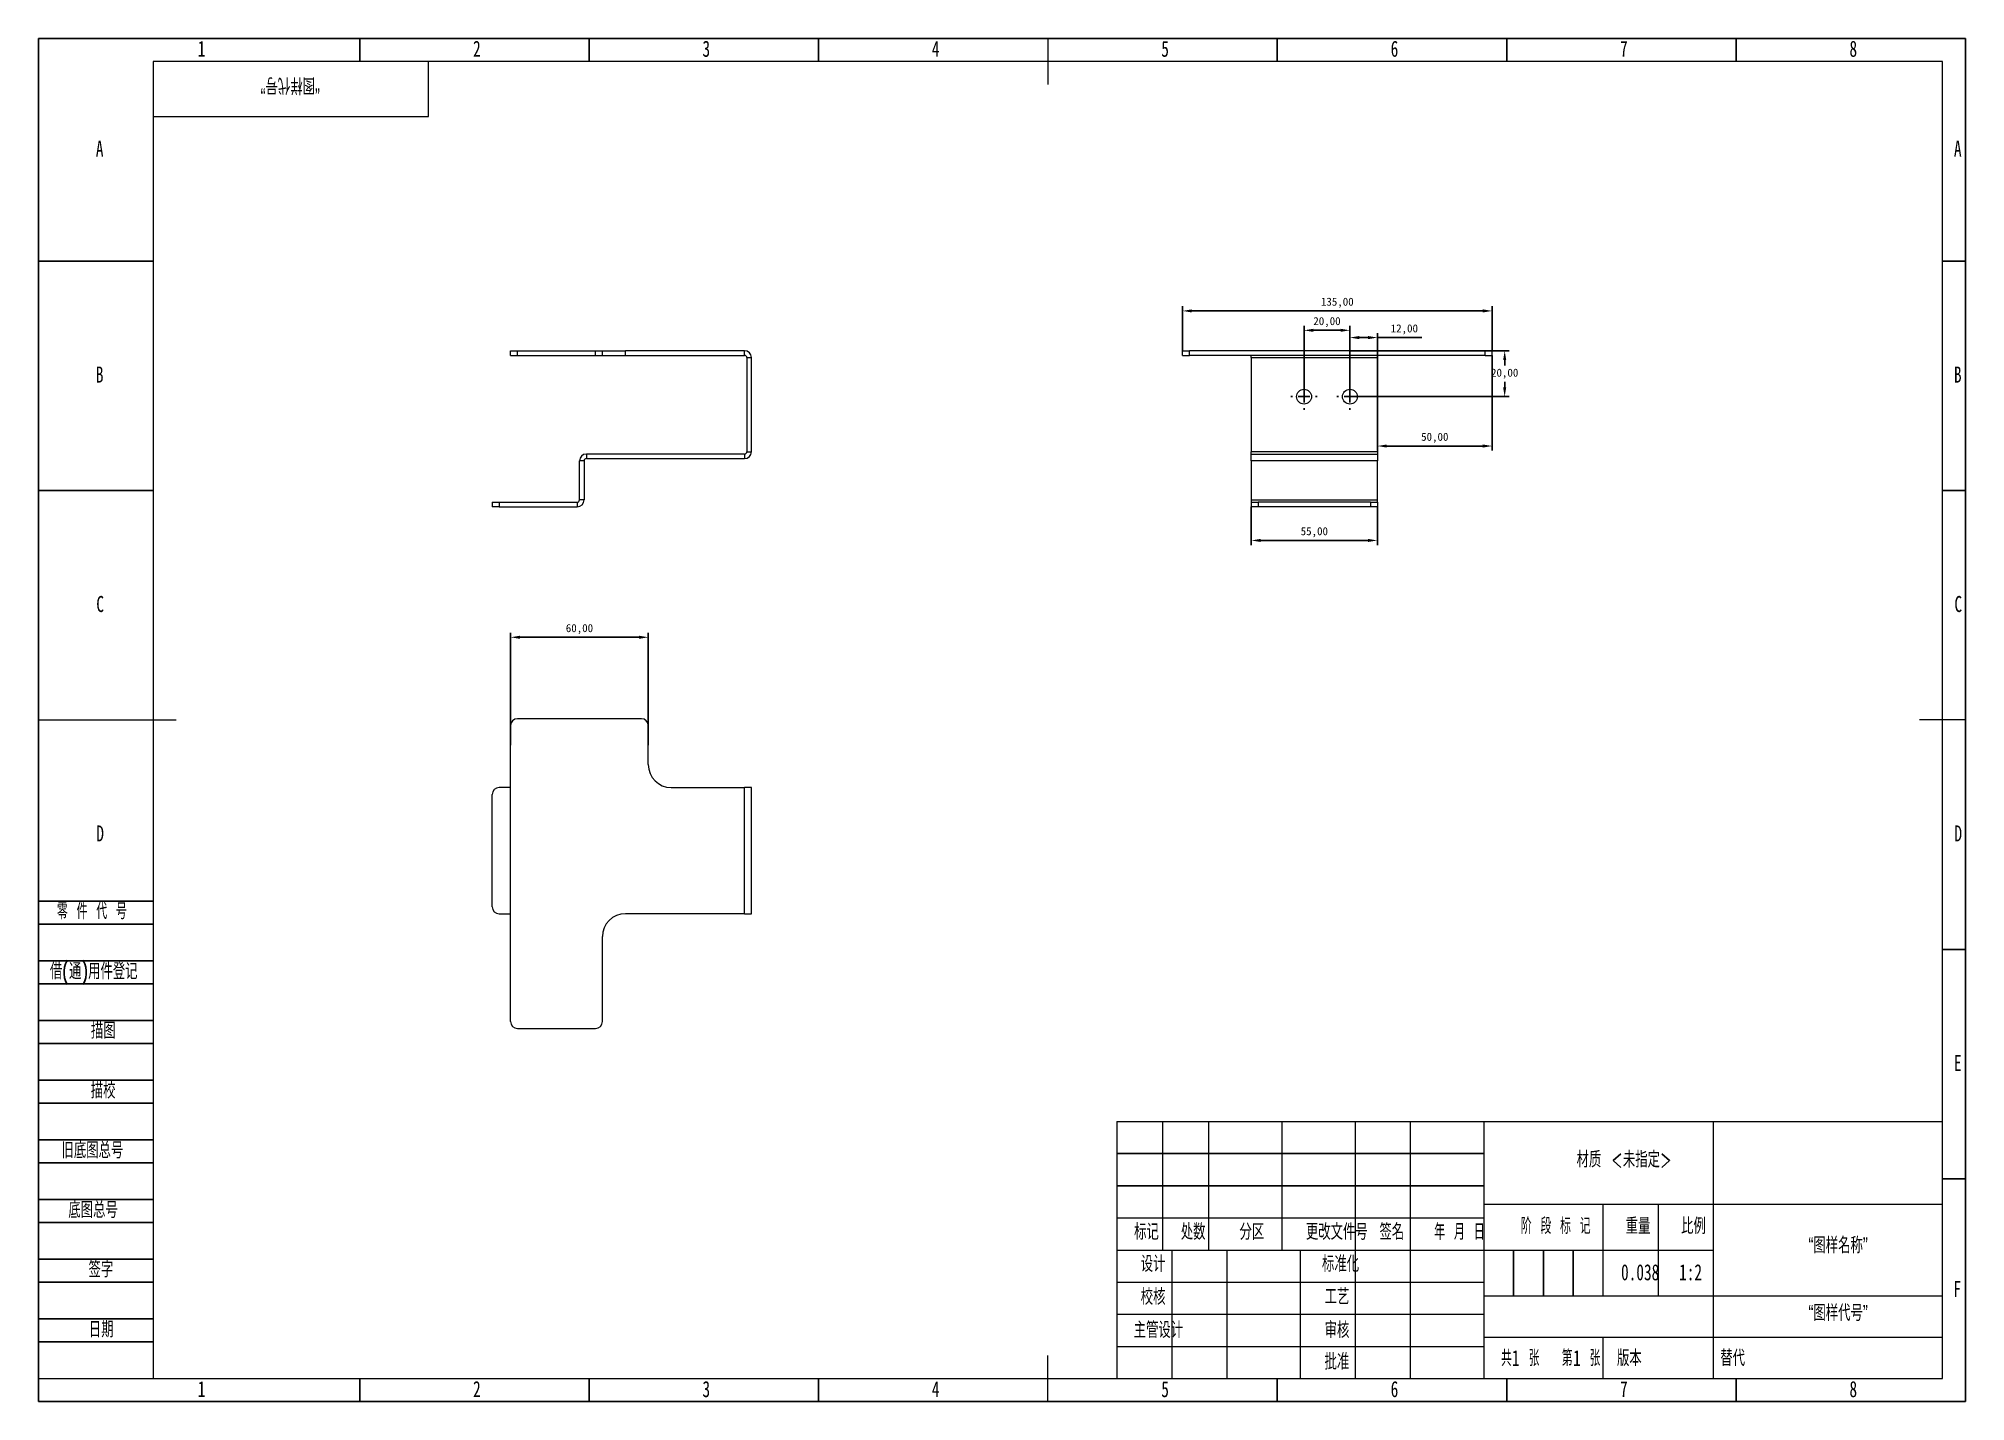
# Model space of a CAD drawing. Header units: millimetres. Extents: x -495 to 345, y -369 to 225.
import ezdxf

# ---------------------------------------------------------------- set-up
doc = ezdxf.new("R2010")
doc.units = ezdxf.units.MM
doc.header["$PDSIZE"] = -1
for name, color, linetype in [('10', 7, 'Continuous'), ('5', 7, 'Continuous'), ('9', 7, 'Continuous'), ('SLD-0', 7, 'Continuous')]:
    doc.layers.add(name, color=color, linetype=linetype)
doc.layers.add('标注层', color=4, linetype='Continuous', lineweight=15)
doc.styles.add('SLDTEXTSTYLE0', font='TXT', dxfattribs={"width": 0.7, "bigfont": 'bigfont'})
doc.styles.add('SLDTEXTSTYLE1', font='TXT', dxfattribs={"width": 0.62, "bigfont": 'bigfont'})
doc.styles.add('SLDTEXTSTYLE2', font='TXT', dxfattribs={"width": 0.614286, "bigfont": 'bigfont'})
doc.styles.add('SLDTEXTSTYLE3', font='TXT', dxfattribs={"width": 0.6, "bigfont": 'bigfont'})
doc.styles.add('SLDTEXTSTYLE4', font='TXT', dxfattribs={"width": 0.7})
doc.dimstyles.new('ISO-25', dxfattribs={"dimtxt": 2.5, "dimasz": 2.5, "dimexe": 1.25, "dimexo": 0.625, "dimtad": 1, "dimtxsty": 'Standard', "dimcen": 2.5, "dimadec": 0, "dimazin": 0, "dimtfac": 1, "dimtmove": 0, "dimatfit": 3, "dimfxl": 0, "dimarcsym": 0})

# ---------------------------------------------------------------- blocks, each defined once
blk = doc.blocks.new('SW_CENTERMARKSYMBOL_0')
at = {"layer": '10', "color": 0}
for p, q in [((-2.5, 0), (-2.875, 0)), ((0, 0), (-1.25, 0)), ((0, 2.5), (0, 2.875)), ((0, 0), (0, 1.25)), ((0, 0), (0, -1.25)), ((0, 0), (1.25, 0)), ((2.5, 0), (2.875, 0)), ((0, -2.5), (0, -2.875))]:
    blk.add_line(p, q, dxfattribs=at)
blk = doc.blocks.new('SW_CENTERMARKSYMBOL_1')
at = {"layer": '10', "color": 0}
for p, q in [((-2.5, 0), (-2.875, 0)), ((0, 0), (-1.25, 0)), ((0, 2.5), (0, 2.875)), ((0, 0), (0, 1.25)), ((0, 0), (0, -1.25)), ((0, 0), (1.25, 0)), ((2.5, 0), (2.875, 0)), ((0, -2.5), (0, -2.875))]:
    blk.add_line(p, q, dxfattribs=at)
blk = doc.blocks.new('*D3')
at = {"layer": 'Defpoints', "color": 0, "transparency": 16777216}
for p in [(88.85, 95.09), (76.85, 69.35), (88.85, 69.35)]:
    blk.add_point(p, dxfattribs=at)
at = {"layer": '标注层', "color": 0, "lineweight": -2, "transparency": 16777216}
for p, q in [((76.85, 69.35), (76.85, 97.09)), ((80.93, 95.09), (84.77, 95.09)), ((88.85, 69.35), (88.85, 97.09)), ((88.85, 95.09), (108.23, 95.09))]:
    blk.add_line(p, q, dxfattribs=at)
at = {"layer": '标注层', "color": 0, "transparency": 16777216}
for points in [[(80.93, 95.77), (80.93, 94.41), (76.85, 95.09)], [(84.77, 95.77), (84.77, 94.41), (88.85, 95.09)]]:
    blk.add_solid(points, dxfattribs=at)
at = {"layer": '标注层', "color": 0, "transparency": 16777216, "insert": (100.58, 98.65), "char_height": 3.5, "attachment_point": 5}
blk.add_mtext('12,00', dxfattribs=at)
blk = doc.blocks.new('*D4')
at = {"layer": 'Defpoints', "color": 0, "transparency": 16777216}
for p in [(56.85, 98.26), (56.85, 69.35), (76.85, 69.35)]:
    blk.add_point(p, dxfattribs=at)
at = {"layer": '标注层', "color": 0, "lineweight": -2, "transparency": 16777216}
for p, q in [((56.85, 69.35), (56.85, 100.26)), ((72.77, 98.26), (60.93, 98.26)), ((76.85, 69.35), (76.85, 100.26))]:
    blk.add_line(p, q, dxfattribs=at)
at = {"layer": '标注层', "color": 0, "transparency": 16777216}
for points in [[(60.93, 98.94), (60.93, 97.58), (56.85, 98.26)], [(72.77, 98.94), (72.77, 97.58), (76.85, 98.26)]]:
    blk.add_solid(points, dxfattribs=at)
at = {"layer": '标注层', "color": 0, "transparency": 16777216, "insert": (66.85, 101.83), "char_height": 3.5, "attachment_point": 5}
blk.add_mtext('20,00', dxfattribs=at)
blk = doc.blocks.new('*D5')
at = {"layer": 'Defpoints', "color": 0, "transparency": 16777216}
for p in [(76.85, 89.35), (144.32, 89.35), (76.85, 69.35)]:
    blk.add_point(p, dxfattribs=at)
at = {"layer": '标注层', "color": 0, "lineweight": -2, "transparency": 16777216}
for p, q in [((76.85, 89.35), (146.32, 89.35)), ((144.32, 85.27), (144.32, 82.92)), ((144.32, 73.43), (144.32, 75.79)), ((76.85, 69.35), (146.32, 69.35))]:
    blk.add_line(p, q, dxfattribs=at)
at = {"layer": '标注层', "color": 0, "transparency": 16777216}
for points in [[(143.64, 85.27), (145, 85.27), (144.32, 89.35)], [(143.64, 73.43), (145, 73.43), (144.32, 69.35)]]:
    blk.add_solid(points, dxfattribs=at)
at = {"layer": '标注层', "color": 0, "transparency": 16777216, "insert": (144.32, 79.35), "char_height": 3.5, "attachment_point": 5}
blk.add_mtext('20,00', dxfattribs=at)
blk = doc.blocks.new('*D6')
at = {"layer": 'Defpoints', "color": 0, "transparency": 16777216}
for p in [(138.85, 106.72), (3.85, 89.35), (138.85, 89.35)]:
    blk.add_point(p, dxfattribs=at)
at = {"layer": '标注层', "color": 0, "lineweight": -2, "transparency": 16777216}
for p, q in [((3.85, 89.35), (3.85, 108.72)), ((7.93, 106.72), (134.77, 106.72)), ((138.85, 89.35), (138.85, 108.72))]:
    blk.add_line(p, q, dxfattribs=at)
at = {"layer": '标注层', "color": 0, "transparency": 16777216}
for points in [[(7.93, 107.4), (7.93, 106.04), (3.85, 106.72)], [(134.77, 107.4), (134.77, 106.04), (138.85, 106.72)]]:
    blk.add_solid(points, dxfattribs=at)
at = {"layer": '标注层', "color": 0, "transparency": 16777216, "insert": (71.35, 110.28), "char_height": 3.5, "attachment_point": 5}
blk.add_mtext('135,00', dxfattribs=at)
blk = doc.blocks.new('*D7')
at = {"layer": 'Defpoints', "color": 0, "transparency": 16777216}
for p in [(88.85, 87.35), (138.85, 87.35), (138.85, 47.83)]:
    blk.add_point(p, dxfattribs=at)
at = {"layer": '标注层', "color": 0, "lineweight": -2, "transparency": 16777216}
for p, q in [((88.85, 87.35), (88.85, 45.83)), ((138.85, 87.35), (138.85, 45.83)), ((92.93, 47.83), (134.77, 47.83))]:
    blk.add_line(p, q, dxfattribs=at)
at = {"layer": '标注层', "color": 0, "transparency": 16777216}
for points in [[(92.93, 48.51), (92.93, 47.15), (88.85, 47.83)], [(134.77, 48.51), (134.77, 47.15), (138.85, 47.83)]]:
    blk.add_solid(points, dxfattribs=at)
at = {"layer": '标注层', "color": 0, "transparency": 16777216, "insert": (113.85, 51.4), "char_height": 3.5, "attachment_point": 5}
blk.add_mtext('50,00', dxfattribs=at)
blk = doc.blocks.new('*D8')
at = {"layer": 'Defpoints', "color": 0, "transparency": 16777216}
for p in [(33.85, 21.35), (88.85, 21.35), (33.85, 6.68)]:
    blk.add_point(p, dxfattribs=at)
at = {"layer": '标注层', "color": 0, "lineweight": -2, "transparency": 16777216}
for p, q in [((33.85, 21.35), (33.85, 4.68)), ((88.85, 21.35), (88.85, 4.68)), ((84.77, 6.68), (37.93, 6.68))]:
    blk.add_line(p, q, dxfattribs=at)
at = {"layer": '标注层', "color": 0, "transparency": 16777216}
for points in [[(37.93, 7.36), (37.93, 6), (33.85, 6.68)], [(84.77, 7.36), (84.77, 6), (88.85, 6.68)]]:
    blk.add_solid(points, dxfattribs=at)
at = {"layer": '标注层', "color": 0, "transparency": 16777216, "insert": (61.35, 10.25), "char_height": 3.5, "attachment_point": 5}
blk.add_mtext('55,00', dxfattribs=at)
blk = doc.blocks.new('*D9')
at = {"layer": 'Defpoints', "color": 0, "transparency": 16777216}
for p in [(-289.01, -35.53), (-289.01, -82.51), (-229.01, -82.51)]:
    blk.add_point(p, dxfattribs=at)
at = {"layer": '标注层', "color": 0, "lineweight": -2, "transparency": 16777216}
for p, q in [((-289.01, -82.51), (-289.01, -33.53)), ((-229.01, -82.51), (-229.01, -33.53)), ((-233.09, -35.53), (-284.93, -35.53))]:
    blk.add_line(p, q, dxfattribs=at)
at = {"layer": '标注层', "color": 0, "transparency": 16777216}
for points in [[(-284.93, -34.85), (-284.93, -36.21), (-289.01, -35.53)], [(-233.09, -34.85), (-233.09, -36.21), (-229.01, -35.53)]]:
    blk.add_solid(points, dxfattribs=at)
at = {"layer": '标注层', "color": 0, "transparency": 16777216, "insert": (-259.01, -31.97), "char_height": 3.5, "attachment_point": 5}
blk.add_mtext('60,00', dxfattribs=at)

msp = doc.modelspace()

# ---------------------------------------------------------------- linework, layer by layer
at = {"color": 7, "linetype": 'Continuous', "lineweight": 15}
for p, q in [((-289.009, 87.354), (-289.009, 89.354)), ((-289.009, 89.354), (-286.009, 89.354)), ((-289.009, 87.354), (-286.009, 87.354)), ((-286.009, 87.354), (-286.009, 89.354)), ((-286.009, 89.354), (-252.009, 89.354)), ((-286.009, 87.354), (-252.009, 87.354)), ((-252.009, 87.354), (-252.009, 89.354)), ((-252.009, 89.354), (-249.009, 89.354)), ((-252.009, 87.354), (-249.009, 87.354)), ((-249.009, 87.354), (-249.009, 89.354)), ((-249.009, 89.354), (-239.009, 89.354)), ((-249.009, 87.354), (-239.009, 87.354)), ((-239.009, 87.354), (-239.009, 89.354)), ((-187.009, 89.354), (-239.009, 89.354)), ((-239.009, 87.354), (-187.009, 87.354)), ((-187.009, 87.354), (-187.009, 89.354)), ((-186.009, 86.354), (-186.009, 45.354)), ((-186.009, 86.354), (-184.009, 86.354)), ((-184.009, 45.354), (-184.009, 86.354)), ((3.852, 87.354), (3.852, 89.354)), ((3.852, 89.354), (6.852, 89.354)), ((3.852, 87.354), (6.852, 87.354)), ((6.852, 87.354), (6.852, 89.354)), ((135.852, 89.354), (6.852, 89.354)), ((135.852, 87.354), (6.852, 87.354)), ((33.852, 86.354), (33.852, 87.354)), ((33.852, 86.354), (88.852, 86.354)), ((33.852, 86.354), (33.852, 45.354)), ((88.852, 87.354), (88.852, 86.354)), ((88.852, 86.354), (88.852, 45.354)), ((135.852, 87.354), (135.852, 89.354)), ((135.852, 89.354), (138.852, 89.354)), ((135.852, 87.354), (138.852, 87.354)), ((138.852, 87.354), (138.852, 89.354)), ((-256.009, 44.354), (-256.009, 42.354)), ((-187.009, 44.354), (-256.009, 44.354)), ((-256.009, 42.354), (-187.009, 42.354)), ((-187.009, 44.354), (-187.009, 42.354)), ((-186.009, 45.354), (-184.009, 45.354)), ((88.852, 45.354), (33.852, 45.354)), ((33.852, 44.354), (33.852, 45.354)), ((33.852, 44.354), (88.852, 44.354)), ((33.852, 41.354), (33.852, 44.354)), ((88.852, 45.354), (88.852, 44.354)), ((88.852, 44.354), (88.852, 41.354)), ((-257.009, 41.354), (-259.009, 41.354)), ((-259.009, 24.354), (-259.009, 41.354)), ((-257.009, 41.354), (-257.009, 24.354)), ((88.852, 41.354), (33.852, 41.354)), ((33.852, 41.354), (33.852, 24.354)), ((88.852, 24.354), (88.852, 41.354)), ((-297.009, 23.354), (-297.009, 21.354)), ((-297.009, 23.354), (-294.009, 23.354)), ((-294.009, 21.354), (-297.009, 21.354)), ((-294.009, 23.354), (-294.009, 21.354)), ((-294.009, 23.354), (-260.009, 23.354)), ((-294.009, 21.354), (-260.009, 21.354)), ((-260.009, 23.354), (-260.009, 21.354)), ((-257.009, 24.354), (-259.009, 24.354)), ((33.852, 24.354), (33.852, 23.354)), ((33.852, 24.354), (88.852, 24.354)), ((33.852, 23.354), (33.852, 21.354)), ((33.852, 23.354), (36.852, 23.354)), ((36.852, 21.354), (33.852, 21.354)), ((36.852, 23.354), (36.852, 21.354)), ((85.852, 23.354), (36.852, 23.354)), ((85.852, 21.354), (36.852, 21.354)), ((85.852, 23.354), (85.852, 21.354)), ((85.852, 23.354), (88.852, 23.354)), ((88.852, 21.354), (85.852, 21.354)), ((88.852, 23.354), (88.852, 24.354)), ((88.852, 23.354), (88.852, 21.354)), ((-289.009, -203.006), (-289.009, -74.006)), ((-232.009, -71.006), (-286.009, -71.006)), ((-229.009, -91.006), (-229.009, -74.006)), ((-297.009, -153.006), (-297.009, -104.006)), ((-289.009, -101.006), (-294.009, -101.006)), ((-219.009, -101.006), (-187.009, -101.006)), ((-187.009, -156.006), (-187.009, -101.006)), ((-184.009, -101.006), (-187.009, -101.006)), ((-184.009, -156.006), (-184.009, -101.006)), ((-294.009, -156.006), (-289.009, -156.006)), ((-187.009, -156.006), (-239.009, -156.006)), ((-187.009, -156.006), (-184.009, -156.006)), ((-249.009, -203.006), (-249.009, -166.006)), ((-286.009, -206.006), (-252.009, -206.006))]:
    msp.add_line(p, q, dxfattribs=at)
for centre in [(56.852, 69.354), (76.852, 69.354)]:
    msp.add_circle(centre, 3.25, dxfattribs=at)
for centre, radius, start, end in [((-187.009, 86.354), 3, 0, 90), ((-187.009, 86.354), 1, 0, 90), ((-256.009, 41.354), 3, 90, 180), ((-256.009, 41.354), 1, 90, 180), ((-187.009, 45.354), 1, 270, 0), ((-187.009, 45.354), 3, 270, 0), ((-260.009, 24.354), 3, 270, 0), ((-260.009, 24.354), 1, 270, 0), ((-286.009, -74.006), 3, 90, 180), ((-232.009, -74.006), 3, 0, 90), ((-219.009, -91.006), 10, 180, 270), ((-294.009, -104.006), 3, 90, 180), ((-294.009, -153.006), 3, 180, 270), ((-239.009, -166.006), 10, 90, 180), ((-286.009, -203.006), 3, 180, 270), ((-252.009, -203.006), 3, 270, 0)]:
    msp.add_arc(centre, radius, start, end, dxfattribs=at)
at = {"layer": '10', "color": 7}
for p, q in [((-494.813, -150.577), (-444.813, -150.577)), ((-494.813, -160.577), (-444.813, -160.577)), ((-494.813, -176.577), (-444.813, -176.577)), ((-494.813, -186.577), (-444.813, -186.577)), ((-494.813, -202.577), (-444.813, -202.577)), ((-494.813, -212.577), (-444.813, -212.577)), ((-494.813, -228.577), (-444.813, -228.577)), ((-494.813, -238.577), (-444.813, -238.577)), ((-494.813, -254.577), (-444.813, -254.577)), ((-494.813, -264.577), (-444.813, -264.577)), ((-24.813, -260.577), (135.187, -260.577)), ((-24.813, -274.577), (135.187, -274.577)), ((-494.813, -280.577), (-444.813, -280.577)), ((-494.813, -290.577), (-444.813, -290.577)), ((-494.813, -306.577), (-444.813, -306.577)), ((-494.813, -316.577), (-444.813, -316.577)), ((-494.813, -332.577), (-444.813, -332.577)), ((-494.813, -342.577), (-444.813, -342.577))]:
    msp.add_line(p, q, dxfattribs=at)
at = {"layer": '10', "color": 7, "lineweight": 15}
for p, q in [((-4.813, -246.577), (-4.813, -302.577)), ((15.187, -246.577), (15.187, -302.577)), ((47.187, -246.577), (47.187, -302.577)), ((79.187, -246.577), (79.187, -358.577)), ((103.187, -246.577), (103.187, -358.577)), ((135.187, -246.577), (135.187, -358.577)), ((235.187, -246.577), (235.187, -302.577)), ((135.187, -282.577), (335.187, -282.577)), ((187.159, -282.577), (187.159, -322.577)), ((211.187, -282.577), (211.187, -322.577)), ((-24.813, -288.577), (135.187, -288.577)), ((-24.813, -302.577), (235.187, -302.577)), ((-0.813, -302.577), (-0.813, -358.577)), ((23.187, -302.577), (23.187, -358.577)), ((55.187, -302.577), (55.187, -358.577)), ((235.187, -302.577), (235.187, -358.577)), ((-24.813, -316.577), (135.187, -316.577)), ((135.187, -322.577), (335.187, -322.577)), ((-24.813, -330.577), (135.187, -330.577)), ((135.187, -340.577), (335.187, -340.577)), ((-24.813, -344.577), (135.187, -344.577))]:
    msp.add_line(p, q, dxfattribs=at)
at = {"layer": '5'}
for p, q in [((-354.813, 225.423), (-354.813, 215.423)), ((-254.813, 225.423), (-254.813, 215.423)), ((-154.813, 225.423), (-154.813, 215.423)), ((45.187, 225.423), (45.187, 215.423)), ((145.187, 225.423), (145.187, 215.423)), ((245.187, 225.423), (245.187, 215.423)), ((-494.813, 128.423), (-444.813, 128.423)), ((345.187, 128.423), (335.187, 128.423)), ((-494.813, 28.423), (-444.813, 28.423)), ((345.187, 28.423), (335.187, 28.423)), ((345.187, -171.577), (335.187, -171.577)), ((345.187, -271.577), (335.187, -271.577)), ((-354.813, -368.577), (-354.813, -358.577)), ((-254.813, -368.577), (-254.813, -358.577)), ((-154.813, -368.577), (-154.813, -358.577)), ((45.187, -368.577), (45.187, -358.577)), ((145.187, -368.577), (145.187, -358.577)), ((245.187, -368.577), (245.187, -358.577))]:
    msp.add_line(p, q, dxfattribs=at)
at = {"layer": '5', "lineweight": 15}
for p, q in [((-54.813, 225.423), (-54.813, 205.423)), ((-494.813, -71.577), (-434.813, -71.577)), ((345.187, -71.577), (325.187, -71.577)), ((-54.813, -368.577), (-54.813, -348.577))]:
    msp.add_line(p, q, dxfattribs=at)
at = {"layer": '5', "color": 7, "lineweight": 15}
for p, q in [((335.187, 215.423), (-444.813, 215.423)), ((-444.813, 215.423), (-444.813, -358.577)), ((-324.813, 191.423), (-324.813, 215.423)), ((335.187, -358.577), (335.187, 215.423)), ((-444.813, 191.423), (-324.813, 191.423)), ((-24.813, -246.577), (335.187, -246.577)), ((-24.813, -246.577), (-24.813, -358.577)), ((-494.813, -358.577), (335.187, -358.577))]:
    msp.add_line(p, q, dxfattribs=at)
at = {"layer": '9', "color": 7}
for p, q in [((345.187, 225.423), (-494.813, 225.423)), ((-494.813, 225.423), (-494.813, -368.577)), ((345.187, -71.577), (345.187, 225.423)), ((345.187, -368.577), (345.187, -71.577)), ((-494.813, -368.577), (345.187, -368.577))]:
    msp.add_line(p, q, dxfattribs=at)
at = {"layer": 'SLD-0'}
for p, q in [((148.187, -302.577), (148.187, -322.577)), ((161.187, -302.577), (161.187, -322.577)), ((174.187, -302.577), (174.187, -322.577))]:
    msp.add_line(p, q, dxfattribs=at)
at = {"layer": 'SLD-0', "lineweight": 15}
msp.add_line((187.159, -340.577), (187.159, -358.577), dxfattribs=at)

# ---------------------------------------------------------------- block references
at = {"layer": '10', "xscale": 2, "yscale": 2, "zscale": 2}
for name, p in [('SW_CENTERMARKSYMBOL_0', (56.852, 69.354)), ('SW_CENTERMARKSYMBOL_1', (76.852, 69.354))]:
    msp.add_blockref(name, p, dxfattribs=at)

# ---------------------------------------------------------------- texts
at = {"layer": '10', "char_height": 7}
for s, insert, attachment_point, style in [('1', (-423.724, 224.479), 2, 'SLDTEXTSTYLE4'), ('2', (-303.724, 224.479), 2, 'SLDTEXTSTYLE4'), ('3', (-203.724, 224.479), 2, 'SLDTEXTSTYLE4'), ('4', (-103.724, 224.479), 2, 'SLDTEXTSTYLE4'), ('5', (-3.724, 224.479), 2, 'SLDTEXTSTYLE4'), ('6', (96.28, 224.479), 2, 'SLDTEXTSTYLE4'), ('7', (196.28, 224.479), 2, 'SLDTEXTSTYLE4'), ('8', (296.28, 224.479), 2, 'SLDTEXTSTYLE4'), ('A', (-468.173, 180.979), 2, 'SLDTEXTSTYLE4'), ('A', (341.827, 180.979), 2, 'SLDTEXTSTYLE4'), ('B', (-468.173, 82.479), 2, 'SLDTEXTSTYLE4'), ('B', (341.827, 82.479), 2, 'SLDTEXTSTYLE4'), ('C', (-467.959, -17.521), 2, 'SLDTEXTSTYLE4'), ('C', (342.041, -17.521), 2, 'SLDTEXTSTYLE4'), ('D', (-467.954, -117.521), 2, 'SLDTEXTSTYLE4'), ('D', (342.046, -117.521), 2, 'SLDTEXTSTYLE4'), ('E', (341.822, -217.521), 2, 'SLDTEXTSTYLE4'), ('\\M+18DDE质 <\\M+196A2\\M+18E77\\M+192E8>', (196.349, -259.615), 2, 'SLDTEXTSTYLE0'), ('\\M+18167图样\\M+196BC\\M+18FCC\\M+18168', (289.687, -296.996), 2, 'SLDTEXTSTYLE0'), ('0.038', (203.377, -308.768), 2, 'SLDTEXTSTYLE4'), ('1:2', (225.355, -308.768), 2, 'SLDTEXTSTYLE4'), ('F', (341.635, -316.021), 2, 'SLDTEXTSTYLE4'), ('\\M+18167图样\\M+191E3\\M+18D86\\M+18168', (289.692, -326.478), 2, 'SLDTEXTSTYLE0'), ('1', (147.471, -346.175), 1, 'SLDTEXTSTYLE4'), ('1', (174.146, -346.175), 1, 'SLDTEXTSTYLE4'), ('1', (-423.724, -359.684), 2, 'SLDTEXTSTYLE4'), ('2', (-303.724, -359.684), 2, 'SLDTEXTSTYLE4'), ('3', (-203.724, -359.684), 2, 'SLDTEXTSTYLE4'), ('4', (-103.724, -359.684), 2, 'SLDTEXTSTYLE4'), ('5', (-3.724, -359.684), 2, 'SLDTEXTSTYLE4'), ('6', (96.28, -359.684), 2, 'SLDTEXTSTYLE4'), ('7', (196.28, -359.684), 2, 'SLDTEXTSTYLE4'), ('8', (296.28, -359.684), 2, 'SLDTEXTSTYLE4')]:
    msp.add_mtext(s, dxfattribs=dict(at, insert=insert, attachment_point=attachment_point, style=style))
at = {"layer": '10', "color": 7, "char_height": 7}
for s, insert, attachment_point, style in [('\\M+197EB \\M+18C8F \\M+191E3 \\M+18D86', (-486.767, -151.388), 1, 'SLDTEXTSTYLE2'), ('\\M+18ED8(\\M+192CA)\\M+19770\\M+18C8F\\M+1936F记', (-489.866, -177.579), 1, 'SLDTEXTSTYLE0'), ('\\M+19560图', (-466.59, -203.472), 2, 'SLDTEXTSTYLE0'), ('\\M+19560\\M+18D5A', (-466.655, -229.543), 2, 'SLDTEXTSTYLE0'), ('\\M+18B8C\\M+192EA图总\\M+18D86', (-484.813, -255.602), 1, 'SLDTEXTSTYLE0'), ('\\M+192EA图总\\M+18D86', (-481.813, -281.605), 1, 'SLDTEXTSTYLE0'), ('标记', (-11.829, -291.144), 2, 'SLDTEXTSTYLE0'), ('处\\M+19094', (8.521, -291.144), 2, 'SLDTEXTSTYLE0'), ('\\M+195AA\\M+18BE6', (34.115, -291.144), 2, 'SLDTEXTSTYLE0'), ('\\M+18D58\\M+189FC\\M+195B6\\M+18C8F\\M+18D86', (71.152, -291.144), 2, 'SLDTEXTSTYLE0'), ('签\\M+196BC', (95.124, -291.144), 2, 'SLDTEXTSTYLE0'), ('\\M+1944E \\M+18C8E \\M+193FA', (124.613, -291.144), 2, 'SLDTEXTSTYLE1'), ('阶 \\M+19269 标 记', (166.563, -288.589), 2, 'SLDTEXTSTYLE2'), ('\\M+18F64\\M+197CA', (202.45, -288.589), 2, 'SLDTEXTSTYLE0'), ('\\M+194E4\\M+197E1', (226.633, -288.589), 2, 'SLDTEXTSTYLE0'), ('签\\M+18E9A', (-467.643, -307.504), 2, 'SLDTEXTSTYLE0'), ('设计', (-8.95, -305.109), 2, 'SLDTEXTSTYLE0'), ('标\\M+18F79\\M+189BB', (72.773, -305.109), 2, 'SLDTEXTSTYLE0'), ('\\M+18D5A\\M+18A6A', (-8.952, -319.465), 2, 'SLDTEXTSTYLE0'), ('\\M+18D48艺', (71.219, -319.38), 2, 'SLDTEXTSTYLE0'), ('\\M+193FA\\M+18AFA', (-467.489, -333.704), 2, 'SLDTEXTSTYLE0'), ('\\M+18EE5\\M+18AC7设计', (-6.627, -333.917), 2, 'SLDTEXTSTYLE0'), ('审\\M+18A6A', (71.218, -333.917), 2, 'SLDTEXTSTYLE0'), ('\\M+194E1\\M+18F79', (71.182, -347.695), 2, 'SLDTEXTSTYLE0'), ('\\M+18BA4  张', (151.106, -346.175), 2, 'SLDTEXTSTYLE3'), ('\\M+191E6  张', (177.633, -346.175), 2, 'SLDTEXTSTYLE3'), ('\\M+194C5\\M+1967B', (198.67, -346.175), 2, 'SLDTEXTSTYLE0')]:
    msp.add_mtext(s, dxfattribs=dict(at, insert=insert, attachment_point=attachment_point, style=style))
at = {"layer": 'SLD-0', "insert": (-385.091, 201.469), "char_height": 7, "attachment_point": 2, "rotation": 180, "style": 'SLDTEXTSTYLE0'}
msp.add_mtext('\\M+18167图样\\M+191E3\\M+18D86\\M+18168', dxfattribs=at)
at = {"layer": 'SLD-0', "insert": (238.308, -346.175), "char_height": 7, "attachment_point": 1, "style": 'SLDTEXTSTYLE0'}
msp.add_mtext('\\M+191D6\\M+191E3', dxfattribs=at)

# ---------------------------------------------------------------- dimensions: what is measured, and where the dimension line sits
at = {"layer": '标注层'}
for base, p1, p2, picture, middle in [((138.852, 106.716), (3.852, 89.354), (138.852, 89.354), '*D6', (71.352, 110.281)), ((56.852, 98.263), (76.852, 69.354), (56.852, 69.354), '*D4', (66.852, 101.829)), ((88.852, 95.089), (76.852, 69.354), (88.852, 69.354), '*D3', (100.581, 98.654)), ((138.852, 47.832), (88.852, 87.354), (138.852, 87.354), '*D7', (113.852, 51.398)), ((33.852, 6.683), (88.852, 21.354), (33.852, 21.354), '*D8', (61.352, 10.249)), ((-289.009, -35.531), (-229.009, -82.506), (-289.009, -82.506), '*D9', (-259.009, -31.966))]:
    dim = msp.add_linear_dim(base=base, p1=p1, p2=p2, dimstyle='ISO-25', override={"dimtxt": 3.5, "dimasz": 4.08, "dimexe": 2, "dimexo": 0, "dimgap": 1.524, "dimtih": 1, "dimtoh": 1, "dimzin": 0, "dimadec": 2, "dimtzin": 0}, dxfattribs=at)
    dim.commit()
    dim.dimension.update_dxf_attribs({"geometry": picture, "text_midpoint": middle})
dim = msp.add_linear_dim(base=(144.319, 89.354), p1=(76.852, 69.354), p2=(76.852, 89.354), angle=90, dimstyle='ISO-25', override={"dimtxt": 3.5, "dimasz": 4.08, "dimexe": 2, "dimexo": 0, "dimgap": 1.524, "dimtih": 1, "dimtoh": 1, "dimzin": 0, "dimadec": 2, "dimtzin": 0}, dxfattribs=at)
dim.commit()
dim.dimension.update_dxf_attribs({"geometry": '*D5', "text_midpoint": (144.319, 79.354)})

doc.saveas('drawing.dxf')
